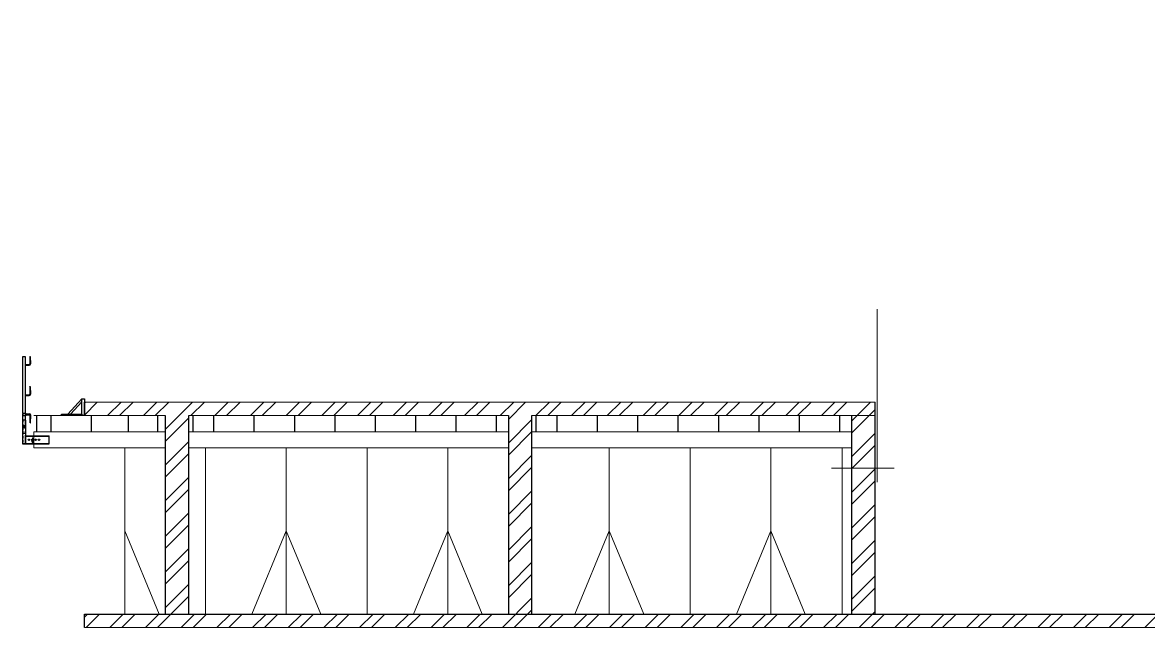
# Model space of a CAD drawing. Header units: millimetres. Extents: x -3518363 to 3223740, y -1530229 to 774657.
# Drawn here: x 2197349 to 2214080, y -24250 to -15256 of the extents above; entities that cross this region are included whole.
import ezdxf
from ezdxf.enums import TextEntityAlignment as Align

# ---------------------------------------------------------------- set-up
doc = ezdxf.new("R2010")
doc.units = ezdxf.units.MM
doc.header["$LTSCALE"] = 15
doc.header["$MEASUREMENT"] = 0
for name, pattern in [('102', [50.8, 31.75, -6.35, 6.35, -6.35]), ('104', [4, 2, -2]), ('ACAD_ISO10W100', [18, 12, -3, 0, -3])]:
    doc.linetypes.add(name, pattern=pattern)
doc.layers.get('0').update_dxf_attribs({"linetype": 'CONTINUOUS'})
for name, color, linetype, lineweight in [('cesty', 7, 'CONTINUOUS', 15), ('Tlustá', 7, 'CONTINUOUS', 30), ('ŘEZ', 11, 'ACAD_ISO10W100', 15), ('šrafy', 32, 'CONTINUOUS', 15)]:
    doc.layers.add(name, color=color, linetype=linetype, lineweight=lineweight)
for name, color, linetype in [('HRANICE ZEMINY', 200, 'CONTINUOUS'), ('PERI_AXIS', 1, '102'), ('PERI_Blocktext', 22, 'CONTINUOUS'), ('PERI_MULTIFLEX_Accessories', 252, 'CONTINUOUS'), ('PERI_MULTIFLEX_Prop', 8, 'CONTINUOUS')]:
    doc.layers.add(name, color=color, linetype=linetype)
doc.layers.add('PERI_HELPLINE', color=140, linetype='CONTINUOUS', plot=False)
doc.layers.add('PERI_HIDDEN', color=30, linetype='104', plot=False)
doc.layers.add('svahovaní', color=7, linetype='CONTINUOUS', lineweight=15, true_color=0xe3331c)
doc.styles.add('PERI-Blocktxt', font='arial.ttf')
doc.styles.add('PERI-txt-arial', font='arial.ttf')

# ---------------------------------------------------------------- blocks, each defined once
blk = doc.blocks.new('116292c')
at = {"color": 0, "linetype": 'ByBlock'}
for p, q in [((-18, 206), (-18, 1050)), ((-18, 1050), (17, 1050)), ((17, 1050), (17, 206)), ((83, 1050), (88, 1050)), ((83, 1047), (83, 938)), ((88, 1050), (96, 938)), ((88, 1047), (88, 938)), ((17, 930), (75, 930)), ((17, 925), (75, 925)), ((17, 917), (75, 917)), ((83, 600), (88, 600)), ((83, 597), (83, 488)), ((88, 600), (96, 488)), ((88, 597), (88, 488)), ((17, 480), (75, 480)), ((17, 475), (75, 475)), ((17, 467), (75, 467)), ((-21, 206), (-21, 166)), ((-21, 206), (21, 206)), ((21, 206), (21, 166)), ((21, 193), (79, 193)), ((21, 185), (79, 185)), ((21, 180), (79, 180)), ((87, 63), (87, 172)), ((92, 60), (100, 172)), ((92, 63), (92, 172)), ((21, 166), (-21, 166)), ((-18, 0), (-18, 166)), ((17, 166), (17, 0)), ((87, 60), (92, 60)), ((-18, -250), (-18, -120)), ((17, -120), (17, -250)), ((17, -250), (-18, -250))]:
    blk.add_line(p, q, dxfattribs=at)
at = {"color": 0, "linetype": 'ByBlock', "flags": 128}
for points in [[(83, 1047), (83, 1048), (83, 1048), (83, 1048), (83, 1048), (83, 1048), (83, 1048), (83, 1048), (83, 1049), (83, 1049), (83, 1049), (83, 1049), (83, 1049), (83, 1049), (83, 1049), (83, 1049), (83, 1049), (83, 1050), (83, 1050), (83, 1050), (83, 1050), (83, 1050), (83, 1050), (83, 1050), (83, 1050)], [(88, 1050), (88, 1050), (88, 1050), (88, 1050), (88, 1050), (88, 1050), (88, 1050), (88, 1050), (88, 1049), (88, 1049), (88, 1049), (88, 1049), (88, 1049), (88, 1049), (88, 1049), (88, 1049), (88, 1049), (88, 1048), (88, 1048), (88, 1048), (88, 1048), (88, 1048), (88, 1048), (88, 1048), (88, 1047)], [(83, 597), (83, 598), (83, 598), (83, 598), (83, 598), (83, 598), (83, 598), (83, 598), (83, 599), (83, 599), (83, 599), (83, 599), (83, 599), (83, 599), (83, 599), (83, 599), (83, 599), (83, 600), (83, 600), (83, 600), (83, 600), (83, 600), (83, 600), (83, 600), (83, 600)], [(88, 600), (88, 600), (88, 600), (88, 600), (88, 600), (88, 600), (88, 600), (88, 600), (88, 599), (88, 599), (88, 599), (88, 599), (88, 599), (88, 599), (88, 599), (88, 599), (88, 599), (88, 598), (88, 598), (88, 598), (88, 598), (88, 598), (88, 598), (88, 598), (88, 597)], [(87, 63), (87, 62), (87, 62), (87, 62), (87, 62), (87, 62), (87, 62), (87, 62), (87, 61), (87, 61), (87, 61), (87, 61), (87, 61), (87, 61), (87, 61), (87, 61), (87, 61), (87, 60), (87, 60), (87, 60), (87, 60), (87, 60), (87, 60), (87, 60), (87, 60)], [(92, 60), (92, 60), (92, 60), (92, 60), (92, 60), (92, 60), (92, 60), (92, 60), (92, 61), (92, 61), (92, 61), (92, 61), (92, 61), (92, 61), (92, 61), (92, 61), (92, 61), (92, 62), (92, 62), (92, 62), (92, 62), (92, 62), (92, 62), (92, 62), (92, 63)]]:
    blk.add_lwpolyline(points, dxfattribs=at)
at = {"color": 0, "linetype": 'ByBlock'}
for centre, radius, start, end in [((75, 938), 21, 270, 0), ((75, 938), 8, 270, 0), ((75, 938), 13, 270, 0), ((75, 488), 21, 270, 0), ((75, 488), 8, 270, 0), ((75, 488), 13, 270, 0), ((79, 172), 21, 0, 90), ((79, 172), 13, 0, 90), ((79, 172), 8, 0, 90)]:
    blk.add_arc(centre, radius, start, end, dxfattribs=at)
at = {"layer": 'PERI_AXIS'}
for p, q in [((55, 930), (55, 917)), ((83, 1000), (91, 1000)), ((83, 960), (94, 960)), ((83, 550), (91, 550)), ((83, 510), (94, 510)), ((55, 480), (55, 467)), ((59, 180), (59, 193)), ((87, 150), (98, 150)), ((87, 110), (95, 110))]:
    blk.add_line(p, q, dxfattribs=at)
at = {"layer": 'PERI_HELPLINE'}
blk.add_point((0, 0), dxfattribs=at)
at = {"layer": 'PERI_HIDDEN'}
for p, q in [((-19, 206), (-19, 166)), ((-18, 166), (-18, 206)), ((17, 206), (17, 166)), ((19, 206), (19, 166)), ((-18, 0), (-18, -120)), ((-10, 20), (10, 20)), ((-10, 0), (-10, 20)), ((10, 0), (-10, 0)), ((10, 20), (10, 0)), ((17, 0), (17, -120)), ((-13, -90), (-13, -10)), ((-13, -90), (21, -90)), ((-13, -10), (21, -10)), ((21, -90), (21, -10))]:
    blk.add_line(p, q, dxfattribs=at)
at = {"color": 0, "linetype": 'ByBlock', "style": 'PERI-txt-arial'}
for tag, flags in [('Faktor', 9), ('ART', 3)]:
    blk.add_attdef(tag, (0, 0), '', height=1, dxfattribs=dict(at, flags=flags))
at = {"layer": 'PERI_Blocktext', "style": 'PERI-Blocktxt', "flags": 8}
blk.add_attdef('Blocktext', text='', height=80, rotation=90, dxfattribs=at).set_placement((-150, 500), align=Align.MIDDLE_CENTER)
blk = doc.blocks.new('101290_101803c')
at = {"color": 0, "linetype": 'ByBlock', "lineweight": -3}
for p, q in [((0, 352), (-353, 352)), ((-353, 352), (-353, 347)), ((0, 347), (-353, 347)), ((-353, 347), (-353, 341)), ((-353, 341), (-353, 245)), ((45, 352), (0, 352)), ((0, 347), (0, 352)), ((0, 346), (0, 347)), ((0, 240), (0, 346)), ((45, 0), (45, 352)), ((-353, 245), (-353, 239)), ((0, 239), (-353, 239)), ((-353, 239), (-353, 234)), ((0, 234), (-353, 234)), ((0, 239), (0, 240)), ((0, 234), (0, 239)), ((0, 0), (0, 234)), ((0, 0), (45, 0))]:
    blk.add_line(p, q, dxfattribs=at).dxf.unprotected_set("ltscale", 0)
for centre in [(-200, 293), (-150, 293), (-100, 293), (-50, 293)]:
    blk.add_circle(centre, 10.5, dxfattribs=at).dxf.unprotected_set("ltscale", 0)
at = {"layer": 'PERI_HELPLINE'}
for p in [(-200, 293), (-150, 293), (-100, 293), (-50, 293)]:
    blk.add_point(p, dxfattribs=at)
at = {"layer": 'PERI_HIDDEN', "lineweight": -3}
for p, q in [((3, 0), (3, 352)), ((42, 0), (42, 352))]:
    blk.add_line(p, q, dxfattribs=at)
at = {"style": 'PERI-Blocktxt'}
for tag, p, height, flags in [('ART', (0, 2), 1, 3), ('FAKTOR', (0, 0), 1.5, 9)]:
    blk.add_attdef(tag, p, '', height=height, dxfattribs=dict(at, flags=flags))
at = {"layer": 'PERI_Blocktext', "style": 'PERI-Blocktxt', "flags": 8}
blk.add_attdef('Blocktext', text='', height=80, dxfattribs=at).set_placement((0, 0), align=Align.MIDDLE)
blk = doc.blocks.new('101290_018060v')
at = {"color": 0, "linetype": 'ByBlock'}
for p, q in [((-13, 3), (-9, 14)), ((-10, 2), (-6, 13)), ((-2, -32), (-2, 32)), ((2, 32), (2, -32)), ((-19, -23), (-14, -17)), ((-19, -23), (-16, -26)), ((-16, -26), (-11, -20)), ((-14, -3), (-13, -15)), ((-11, -3), (-9, -15)), ((2, -32), (-2, -32))]:
    blk.add_line(p, q, dxfattribs=at)
blk.add_lwpolyline([(-2, 32, 2.429021), (-12, 22)], format="xyb", dxfattribs=at)
for centre, radius, start, end in [((-12, 32), 13.6, 0, 270.9259), ((-1, -2), 13.6, 157.9818, 186.5864), ((-12, 15), 6.7, 336.8099, 89.6417), ((-12, 15), 3.12, 345.1556, 86.3556), ((-1, -2), 10, 159.1101, 185.4581), ((-16, -16), 2.9, 317.2902, 7.7158), ((-16, -16), 6.5, 317.6546, 6.8236)]:
    blk.add_arc(centre, radius, start, end, dxfattribs=at)
at = {"layer": 'PERI_HELPLINE'}
blk.add_point((0, 0), dxfattribs=at)
at = {"color": 0, "linetype": 'ByBlock', "style": 'PERI-Blocktxt'}
for tag, p, height, flags in [('ART', (0, 2), 1, 3), ('FAKTOR', (0, 0), 1.5, 9)]:
    blk.add_attdef(tag, p, '', height=height, dxfattribs=dict(at, flags=flags))
at = {"layer": 'PERI_Blocktext', "linetype": 'ByBlock', "style": 'PERI-Blocktxt', "flags": 8}
blk.add_attdef('Blocktext', text='', height=80, dxfattribs=at).set_placement((0, 0), align=Align.MIDDLE)
blk = doc.blocks.new('101290_105400c')
at = {"color": 0, "linetype": 'ByBlock', "lineweight": -3}
for radius in [11.5, 10.3]:
    blk.add_circle((0, 0), radius, dxfattribs=at).dxf.unprotected_set("ltscale", 0)
at = {"color": 0, "linetype": 'ByBlock'}
blk.add_circle((0, 0), 5, dxfattribs=at)
at = {"layer": 'PERI_HELPLINE'}
blk.add_line((0, -10), (0, 10), dxfattribs=at)
blk.add_point((0, 0), dxfattribs=at)
at = {"layer": 'PERI_HIDDEN', "lineweight": -3}
for p, q in [((-4, 9), (-4, -9)), ((4, 9), (4, -9))]:
    blk.add_line(p, q, dxfattribs=at)
at = {"style": 'PERI-Blocktxt'}
for tag, p, height, flags in [('ART', (0, 2), 1, 3), ('FAKTOR', (0, 0), 1.5, 9)]:
    blk.add_attdef(tag, p, '', height=height, dxfattribs=dict(at, flags=flags))
at = {"layer": 'PERI_Blocktext', "style": 'PERI-Blocktxt', "flags": 8}
blk.add_attdef('Blocktext', text='', height=80, dxfattribs=at).set_placement((0, 0), align=Align.MIDDLE)
blk = doc.blocks.new('101290C')
at = {"color": 0, "linetype": 'ByBlock'}
for name, p in [('101290_101803c', (100, -293)), ('101290_105400c', (0, 0))]:
    blk.add_blockref(name, p, dxfattribs=at)
at = {"layer": 'PERI_HIDDEN'}
blk.add_blockref('101290_018060v', (0, 0), dxfattribs=at)
at = {"color": 0, "linetype": 'ByBlock', "style": 'PERI-Blocktxt'}
for tag, p, height, flags in [('ART', (0, 2), 1, 3), ('FAKTOR', (0, 0), 1.5, 9)]:
    blk.add_attdef(tag, p, '', height=height, dxfattribs=dict(at, flags=flags))
at = {"layer": 'PERI_Blocktext', "linetype": 'ByBlock', "style": 'PERI-Blocktxt', "flags": 8}
blk.add_attdef('Blocktext', text='', height=80, dxfattribs=at).set_placement((0, 0), align=Align.MIDDLE)

msp = doc.modelspace()

# ---------------------------------------------------------------- hatches: boundary and pattern name
at = {"layer": 'šrafy', "linetype": 'ByBlock', "lineweight": 20, "ltscale": 5}
h = msp.add_hatch(dxfattribs=at)
h.set_pattern_fill('ANSI32', color=256, scale=1000)
h.set_pattern_definition([(45, (0, -28390), (-265.16504, 265.16504), []), (45, (176.78, -28390), (-265.16504, 265.16504), [])])
h.paths.add_polyline_path([(2247921.185, 43706.607), (2247861.185, 43706.607), (2247721.185, 43706.607), (2247721.185, 42506.607), (2247721.185, 42081.607), (2247721.185, 28716.607), (2247921.185, 28716.607)])
h.paths.add_polyline_path([(2250321.185, 42481.607), (2247921.185, 42481.607), (2247921.185, 42181.607), (2250321.185, 42181.607)])
h.paths.add_polyline_path([(2250321.185, 38401.607), (2247921.185, 38401.607), (2247921.185, 38101.607), (2250321.185, 38101.607)])
h.paths.add_polyline_path([(2250321.185, 34321.607), (2247921.185, 34321.607), (2247921.185, 34021.607), (2250321.185, 34021.607)])
h.paths.add_polyline_path([(2250321.185, 30241.607), (2247921.185, 30241.607), (2247921.185, 29941.607), (2250321.185, 29941.607)])
h.paths.add_polyline_path([(2225293.376, 16686.607), (2224993.376, 16686.607), (2224993.376, 14286.607), (2225293.376, 14286.607)])
h.paths.add_polyline_path([(2230393.376, 16686.607), (2230093.376, 16686.607), (2230093.376, 14286.607), (2230393.376, 14286.607)])
h.paths.add_polyline_path([(2220193.376, 16686.607), (2219893.376, 16686.607), (2219893.376, 14286.607), (2220193.376, 14286.607)])
h.paths.add_polyline_path([(2215093.376, 16686.607), (2214793.376, 16686.607), (2214793.376, 14286.607), (2215093.376, 14286.607)])
h.paths.add_polyline_path([(2209993.376, 16686.607), (2209693.376, 16686.607), (2209693.376, 14286.607), (2209993.376, 14286.607)])
h.paths.add_polyline_path([(2204893.376, 16686.607), (2204593.376, 16686.607), (2204593.376, 14286.607), (2204893.376, 14286.607)])
h.paths.add_polyline_path([(2199793.376, 16686.607), (2199493.376, 16686.607), (2199493.376, 14286.607), (2199793.376, 14286.607)])
h.paths.add_polyline_path([(2231618.376, 16886.607), (2198268.376, 16886.607), (2198268.376, 16686.607), (2231618.376, 16686.607), (2231618.376, 16746.607)])
h.paths.add_polyline_path([(2239190, -5300), (2236240, -5300), (2236240, -5650), (2239190, -5650)])
h.paths.add_polyline_path([(2236240, -1220), (2236240, -20), (2236100, -20), (2236100, -3430), (2236100, -5650), (2236240, -5650)])
h.paths.add_polyline_path([(2239190, -1220), (2236240, -1220), (2236240, -1570), (2239190, -1570)])
h.paths.add_polyline_path([(2239330, -20), (2239190, -20), (2239190, -1220), (2239190, -1570), (2239190, -15010), (2239330, -15010)])
h.paths.add_polyline_path([(2239190, -13460), (2236720, -13460), (2236720, -13810), (2239190, -13810)])
h.paths.add_polyline_path([(2236720, -13460), (2236480, -13460), (2236480, -13810), (2236720, -13810)])
h.paths.add_polyline_path([(2236480, -13460), (2236240, -13460), (2236240, -13810), (2236480, -13810)])
h.paths.add_polyline_path([(2236240, -13460), (2236240, -9380), (2236100, -9380), (2236100, -15010), (2236240, -15010), (2236240, -13810)])
h.paths.add_polyline_path([(2239190, -9380), (2236240, -9380), (2236240, -9730), (2239190, -9730)])
h.paths.add_polyline_path([(2231618.376, -24050), (2198268.376, -24050), (2198268.376, -24250), (2231618.376, -24250)])
h.paths.add_polyline_path([(2225318.376, -21100), (2230068.376, -21100), (2230068.376, -24050), (2230418.376, -24050), (2230418.376, -21100), (2231618.376, -21100), (2231618.376, -20900), (2215093.376, -20900), (2215093.376, -21100), (2219868.376, -21100), (2219868.376, -24050), (2220218.376, -24050), (2220218.376, -21100), (2224968.376, -21100), (2224968.376, -24050), (2225318.376, -24050)])
h.paths.add_polyline_path([(2210018.376, -20900), (2198268.376, -20900), (2198268.376, -21100), (2199468.376, -21100), (2199468.376, -24050), (2199818.376, -24050), (2199818.376, -21100), (2204568.376, -21100), (2204568.376, -24050), (2204918.376, -24050), (2204918.376, -21100), (2209668.376, -21100), (2209668.376, -24050), (2210018.376, -24050)])

# ---------------------------------------------------------------- linework, layer by layer
at = {"layer": 'cesty', "linetype": 'ByBlock', "lineweight": 20, "ltscale": 5}
for p, q in [((2198268.376, -21100), (2197518.376, -21100)), ((2198268.376, -21100), (2197518.376, -21100)), ((2198268.376, -21340), (2197518.376, -21340)), ((2197518.376, -21340), (2197518.376, -21580)), ((2197518.376, -21340), (2197518.376, -21580)), ((2199468.376, -21340), (2198268.376, -21340)), ((2204568.376, -21340), (2199818.376, -21340)), ((2204568.376, -21340), (2199818.376, -21340)), ((2209668.376, -21340), (2204918.376, -21340)), ((2209668.376, -21340), (2204918.376, -21340)), ((2197518.376, -21580), (2199468.376, -21580)), ((2198868.376, -21580), (2198868.376, -24050)), ((2199818.376, -21580), (2204568.376, -21580)), ((2199818.376, -21580), (2204568.376, -21580)), ((2200068.376, -21580), (2200068.376, -24050)), ((2201268.376, -21580), (2201268.376, -24050)), ((2202468.376, -21580), (2202468.376, -24050)), ((2203668.376, -21580), (2203668.376, -24050)), ((2204918.376, -21580), (2209668.376, -21580)), ((2204918.376, -21580), (2209668.376, -21580)), ((2206068.376, -21580), (2206068.376, -24050)), ((2207268.376, -21580), (2207268.376, -24050)), ((2208468.376, -21580), (2208468.376, -24050)), ((2209530, -21580), (2209530, -24050)), ((2198868.376, -22815), (2199379.93, -24050)), ((2201268.376, -22815), (2200756.822, -24050)), ((2201268.376, -22815), (2201779.93, -24050)), ((2203668.376, -22815), (2203156.822, -24050)), ((2203668.376, -22815), (2204179.93, -24050)), ((2206068.376, -22815), (2205556.822, -24050)), ((2206068.376, -22815), (2206579.93, -24050)), ((2208468.376, -22815), (2207956.822, -24050)), ((2208468.376, -22815), (2208979.93, -24050))]:
    msp.add_line(p, q, dxfattribs=at)
at = {"layer": 'HRANICE ZEMINY', "linetype": 'ByBlock', "lineweight": 20, "ltscale": 5}
for p, q in [((2210050, -19520), (2210050, -22090)), ((2209668.376, -21100), (2210018.376, -21100)), ((2209370, -21880), (2210300, -21880))]:
    msp.add_line(p, q, dxfattribs=at)
at = {"layer": 'svahovaní', "color": 0, "lineweight": 30, "ltscale": 5}
for p, q in [((2197558.376, -21100), (2197558.376, -21340)), ((2197770, -21100), (2197770, -21340)), ((2198370, -21100), (2198370, -21340)), ((2198920, -21100), (2198920, -21340)), ((2199356.752, -21100), (2199356.752, -21340)), ((2199878.376, -21100), (2199878.376, -21340)), ((2200188.376, -21100), (2200188.376, -21340)), ((2200788.376, -21100), (2200788.376, -21340)), ((2201388.376, -21100), (2201388.376, -21340)), ((2201988.376, -21100), (2201988.376, -21340)), ((2202588.376, -21100), (2202588.376, -21340)), ((2203188.376, -21100), (2203188.376, -21340)), ((2203788.376, -21100), (2203788.376, -21340)), ((2204388.376, -21100), (2204388.376, -21340)), ((2204978.376, -21100), (2204978.376, -21340)), ((2205288.376, -21100), (2205288.376, -21340)), ((2205888.376, -21100), (2205888.376, -21340)), ((2206488.376, -21100), (2206488.376, -21340)), ((2207088.376, -21100), (2207088.376, -21340)), ((2207688.376, -21100), (2207688.376, -21340)), ((2208288.376, -21100), (2208288.376, -21340)), ((2208888.376, -21100), (2208888.376, -21340)), ((2209488.376, -21100), (2209488.376, -21340))]:
    msp.add_line(p, q, dxfattribs=at)
at = {"layer": 'Tlustá'}
for p, q in [((2198228.376, -20850), (2198022.766, -21080)), ((2198228.376, -20895.164), (2198063.141, -21080))]:
    msp.add_line(p, q, dxfattribs=at)
at = {"layer": 'Tlustá', "elevation": 0}
for points in [[(2198228.376, -20850), (2198268.376, -20850), (2198268.376, -21100), (2198228.376, -21100)], [(2198228.376, -21100), (2197928.376, -21100), (2197928.376, -21080), (2198228.376, -21080)]]:
    msp.add_lwpolyline(points, close=True, dxfattribs=at)
at = {"layer": 'ŘEZ', "linetype": 'ByBlock', "lineweight": 20, "ltscale": 5}
for p, q in [((2198268.376, -20900), (2210018.376, -20900)), ((2199468.376, -21100), (2198268.376, -21100)), ((2204568.376, -21100), (2199818.376, -21100)), ((2209668.376, -21100), (2204918.376, -21100))]:
    msp.add_line(p, q, dxfattribs=at)
at = {"layer": 'ŘEZ', "linetype": 'ByBlock', "lineweight": -2, "ltscale": 5, "extrusion": (1.93959e-16, -3.39308e-16, -1)}
for p, q in [((2198268.376, -21100), (2198268.376, -20900)), ((2210018.376, -24050), (2210018.376, -20900)), ((2199468.376, -21100), (2199468.376, -24050)), ((2199818.376, -24050), (2199818.376, -21100)), ((2204568.376, -21100), (2204568.376, -24050)), ((2204568.376, -21100), (2204568.376, -24050)), ((2204918.376, -24050), (2204918.376, -21100)), ((2204918.376, -24050), (2204918.376, -21100)), ((2209668.376, -21100), (2209668.376, -24050)), ((2209668.376, -21100), (2209668.376, -24050)), ((2210018.376, -24050), (2210018.376, -21100)), ((2198268.376, -24050), (2231618.376, -24050)), ((2198268.376, -24250), (2198268.376, -24050))]:
    msp.add_line(p, q, dxfattribs=at)
at = {"layer": 'ŘEZ', "linetype": 'ByBlock', "extrusion": (1.93959e-16, -3.39308e-16, -1)}
msp.add_line((2198268.376, -24250), (2231618.376, -24250), dxfattribs=at)
msp.add_line((2198268.376, -24250), (2231618.376, -24250), dxfattribs=at)

# ---------------------------------------------------------------- block references
at = {"layer": 'PERI_MULTIFLEX_Accessories', "rotation": 180}
msp.add_blockref('101290C', (2197493.752, -21460), dxfattribs=at)
at = {"layer": 'PERI_MULTIFLEX_Prop'}
msp.add_blockref('116292c', (2197373.252, -21269), dxfattribs=at)

doc.saveas('drawing.dxf')
